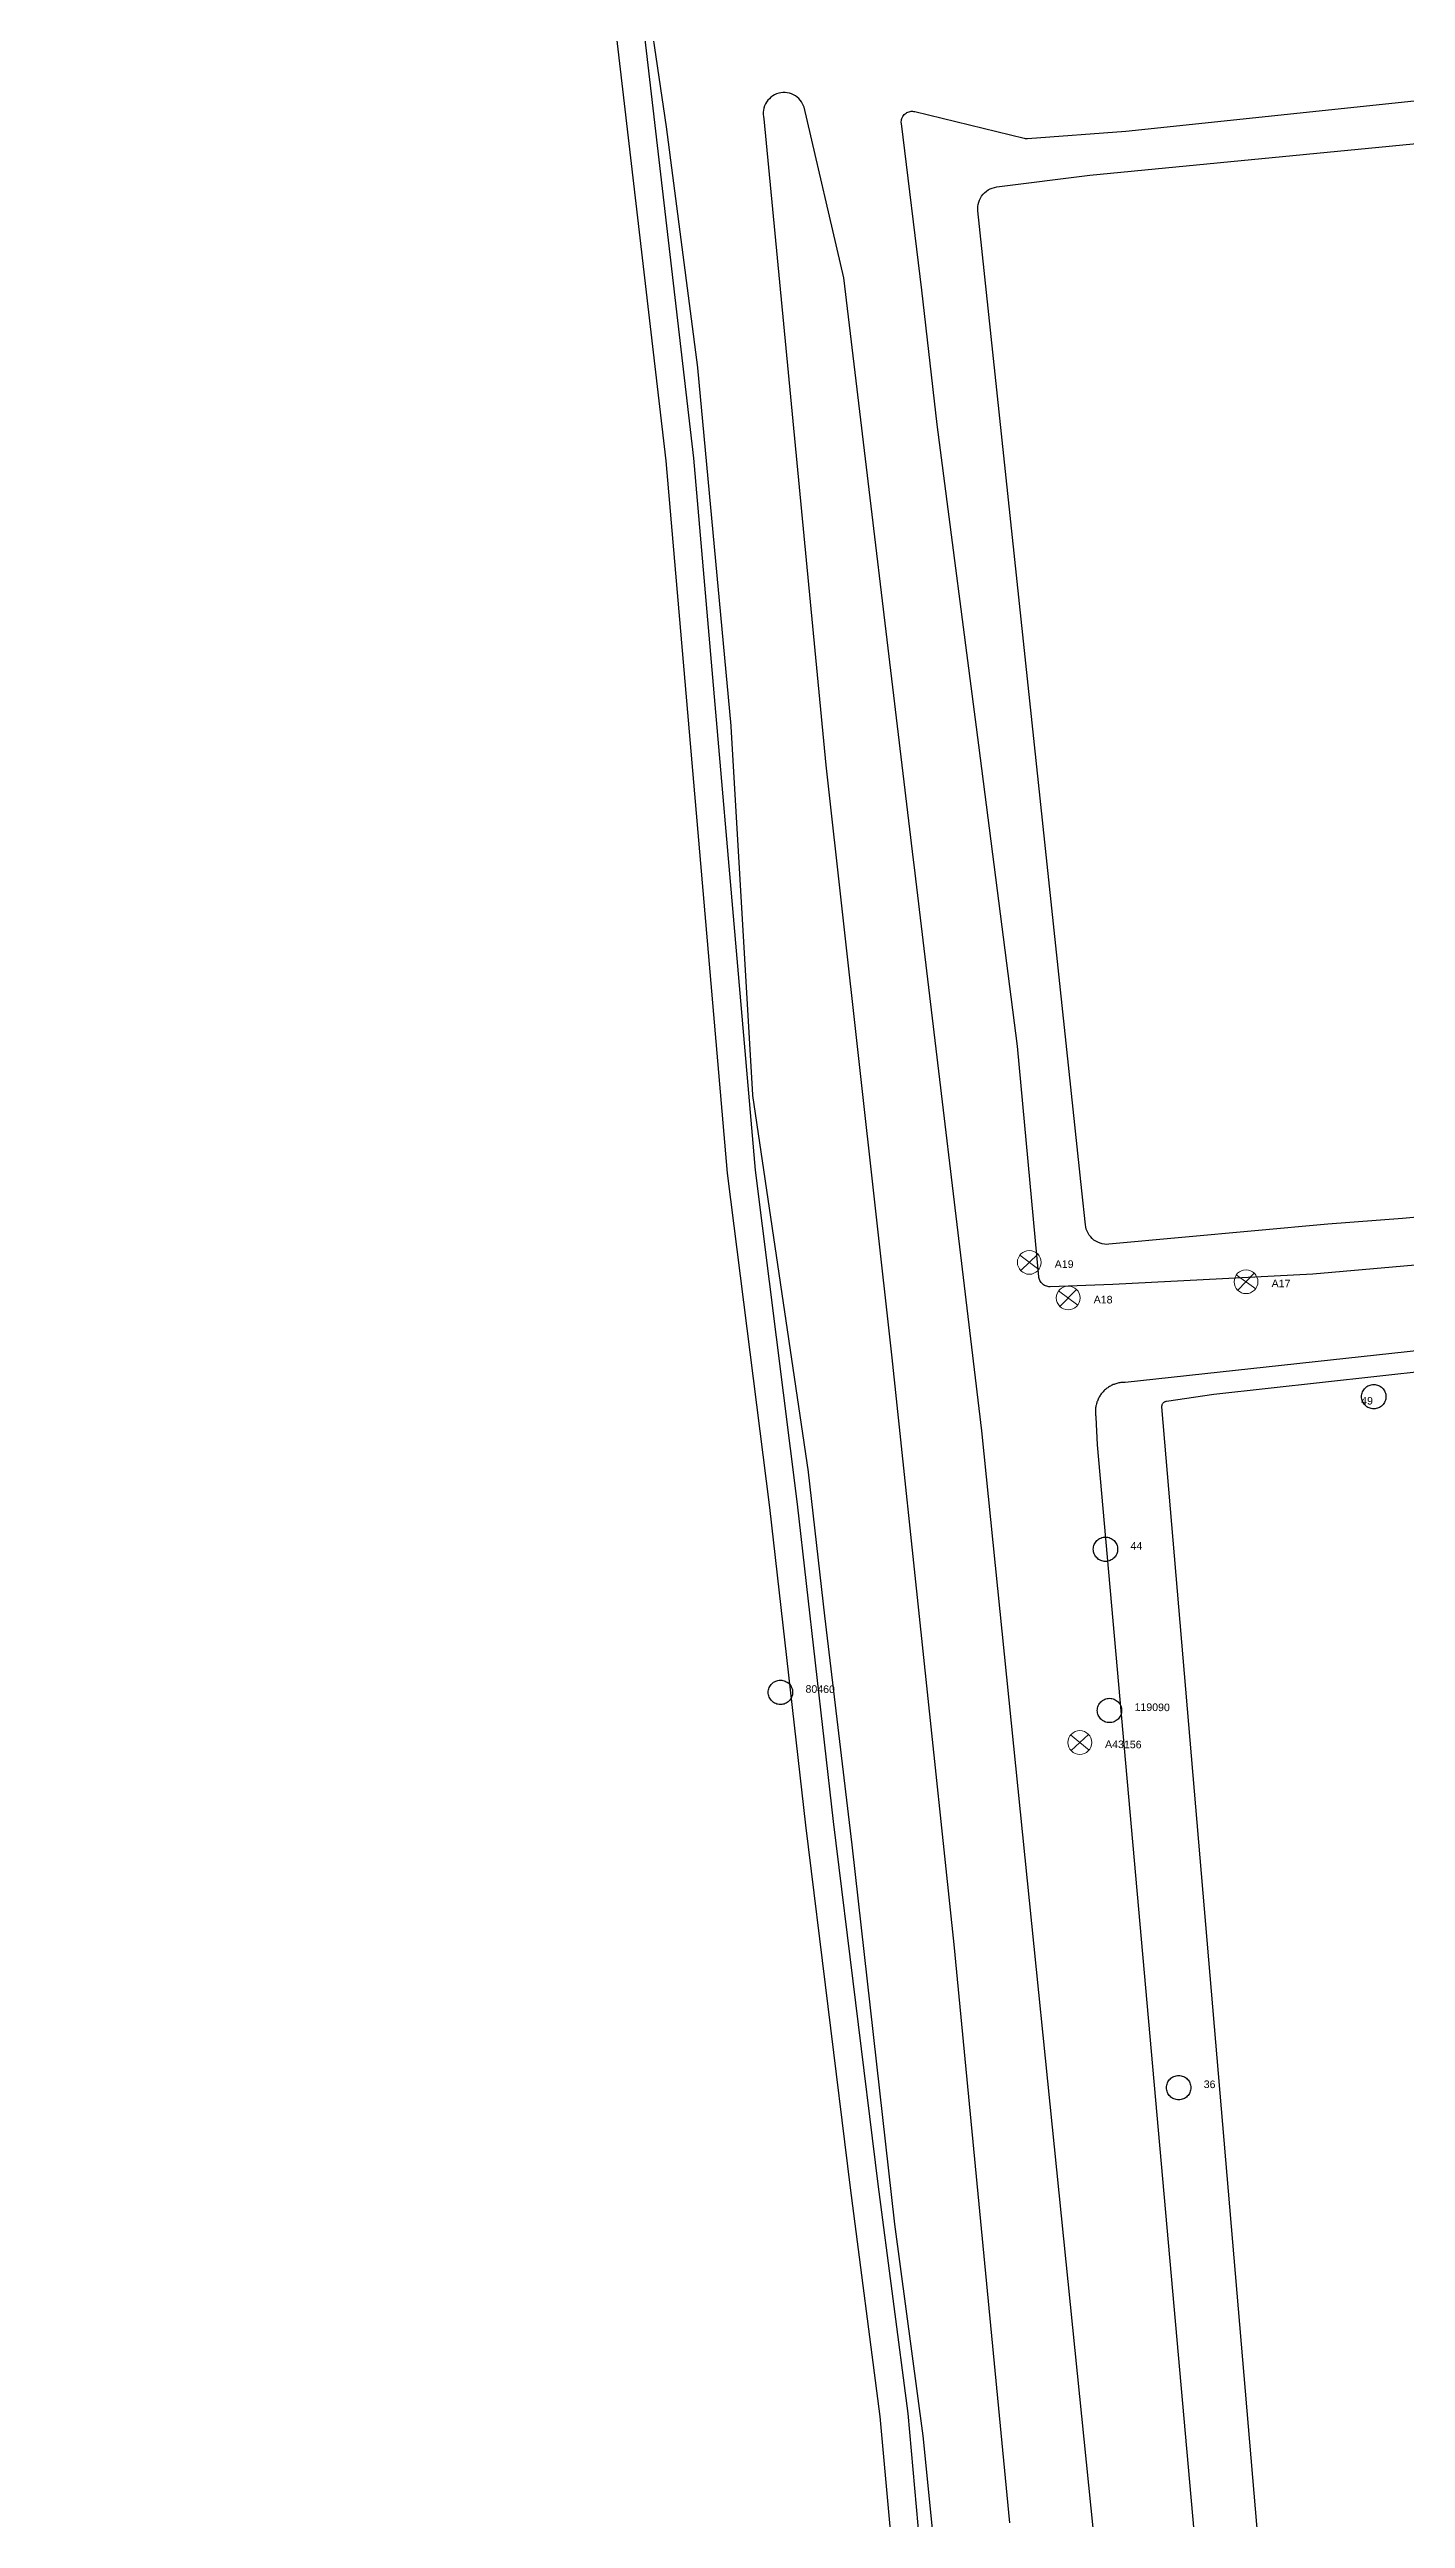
# Model space of a CAD drawing. Header units: millimetres. Extents: x 676447 to 689606, y 7455628 to 7463967.
# Drawn here: x 684127.6 to 684252.8, y 7459140.8 to 7459368.8 of the extents above; entities that cross this region are included whole.
import ezdxf

# ---------------------------------------------------------------- set-up
doc = ezdxf.new("R2010")
doc.units = ezdxf.units.MM
doc.header["$LTSCALE"] = 0.1
doc.header["$MEASUREMENT"] = 0
doc.linetypes.add('PHANTOM2', pattern=[1.25, 0.625, -0.125, 0.125, -0.125, 0.125, -0.125])
doc.layers.add('10.4-Postes', color=1, linetype='Continuous', lineweight=0)
for name, color, linetype in [('Caixas Subterrâneas', 5, 'Continuous'), ('LEGENDAS_INFRAESTRUTURAS', 7, 'Continuous'), ('MUB_MEIOFIO', 7, 'Continuous'), ('MUB_OBRA_ARTE', 7, 'Continuous'), ('MUB_QUADRAS', 7, 'Continuous'), ('NOS_DE_INFRAESTRUTURA', 7, 'Continuous')]:
    doc.layers.add(name, color=color, linetype=linetype)
doc.styles.get("Standard").update_dxf_attribs({"font": 'arial.ttf'})

# ---------------------------------------------------------------- blocks, each defined once
blk = doc.blocks.new('MHMZ')
at = {"linetype": 'PHANTOM2'}
blk.add_circle((0, 0), 0.0000101, dxfattribs=at)
blk = doc.blocks.new('PTPT')
at = {"layer": '10.4-Postes', "color": 1, "linetype": 'PHANTOM2'}
for points in [[(-0.0000079, 0.0000104), (0.0000075, -0.000002)], [(0.000007, 0.0000109), (-0.0000074, -0.0000025)]]:
    blk.add_lwpolyline(points, dxfattribs=at)
at = {"layer": '10.4-Postes', "color": 1}
blk.add_circle((-0.0000002, 0.0000042), 0.00000987, dxfattribs=at)

msp = doc.modelspace()

# ---------------------------------------------------------------- linework, layer by layer
at = {"layer": 'MUB_MEIOFIO', "color": 253, "linetype": 'Continuous'}
for points in [[(684182.23, 7459377.35), (684184.53, 7459361.66), (684187.43, 7459339.45), (684187.43, 7459339.41), (684190.51, 7459306.34), (684190.51, 7459306.3), (684192.5, 7459272.28), (684192.51, 7459272.2), (684197.64, 7459237.46), (684197.64, 7459237.42), (684199.15, 7459224.15), (684201.69, 7459203), (684205.62, 7459167.97), (684205.62, 7459167.95), (684208.23, 7459148.42), (684210.68, 7459124.17), (684210.65, 7459098.43), (684209.97, 7459084.98), (684209.26, 7459080.42), (684207.57, 7459068.61), (684204.35, 7459055.52), (684198.65, 7459036.54), (684198.27, 7459035.57), (684191.45, 7459020.57)], [(684224.63, 7459133.55), (684213.68, 7459241.25), (684207.44, 7459293.52), (684207.38, 7459293.96), (684200.96, 7459347.73), (684197.27, 7459363.5), (684197.22, 7459363.61), (684197.13, 7459363.79), (684197.03, 7459363.97), (684196.91, 7459364.13), (684196.78, 7459364.28), (684196.63, 7459364.41), (684196.47, 7459364.53), (684196.29, 7459364.63), (684196.11, 7459364.71), (684195.92, 7459364.77), (684195.72, 7459364.81), (684195.52, 7459364.84), (684195.32, 7459364.84), (684195.12, 7459364.81), (684194.93, 7459364.77), (684194.73, 7459364.71), (684194.55, 7459364.63), (684194.38, 7459364.53), (684194.21, 7459364.41), (684194.07, 7459364.27), (684193.93, 7459364.13), (684193.81, 7459363.96), (684193.71, 7459363.79), (684193.63, 7459363.6), (684193.57, 7459363.41), (684193.53, 7459363.22), (684193.51, 7459363.02), (684193.51, 7459362.82), (684193.53, 7459362.62), (684193.57, 7459362.42), (684199.29, 7459302.72), (684205.38, 7459247.98), (684211.1, 7459193.8), (684216.25, 7459140.37)], [(684292.59, 7459259.94), (684244.27, 7459255.71), (684225.78, 7459254.74), (684219.99, 7459254.55), (684219.89, 7459254.55), (684219.78, 7459254.57), (684219.68, 7459254.59), (684219.58, 7459254.62), (684219.49, 7459254.67), (684219.4, 7459254.72), (684219.32, 7459254.79), (684219.24, 7459254.86), (684219.17, 7459254.94), (684219.11, 7459255.02), (684219.06, 7459255.11), (684219.02, 7459255.21), (684218.99, 7459255.31), (684218.97, 7459255.41), (684218.96, 7459255.46), (684217, 7459276.77), (684213.41, 7459304.56), (684209.58, 7459334.17), (684208.15, 7459346.59), (684206.26, 7459361.99), (684206.25, 7459362.04), (684206.25, 7459362.14), (684206.26, 7459362.25), (684206.28, 7459362.35), (684206.31, 7459362.45), (684206.35, 7459362.55), (684206.4, 7459362.64), (684206.46, 7459362.73), (684206.53, 7459362.81), (684206.6, 7459362.88), (684206.69, 7459362.94), (684206.78, 7459362.99), (684206.87, 7459363.04), (684206.97, 7459363.07), (684207.07, 7459363.1), (684207.18, 7459363.11), (684207.28, 7459363.11), (684207.38, 7459363.1), (684207.49, 7459363.09), (684217.6, 7459360.61), (684217.7, 7459360.59), (684217.8, 7459360.58), (684217.91, 7459360.58), (684227, 7459361.26), (684254.2, 7459364.12)], [(684279.29, 7459251.38), (684226.92, 7459245.71), (684226.82, 7459245.71), (684226.73, 7459245.71), (684226.63, 7459245.7), (684226.54, 7459245.69), (684226.45, 7459245.68), (684226.36, 7459245.66), (684226.26, 7459245.64), (684226.17, 7459245.62), (684226.08, 7459245.59), (684225.99, 7459245.56), (684225.9, 7459245.53), (684225.82, 7459245.5), (684225.73, 7459245.46), (684225.65, 7459245.42), (684225.56, 7459245.37), (684225.48, 7459245.33), (684225.4, 7459245.28), (684225.33, 7459245.22), (684225.25, 7459245.17), (684225.18, 7459245.11), (684225.1, 7459245.05), (684225.03, 7459244.99), (684224.97, 7459244.92), (684224.9, 7459244.85), (684224.84, 7459244.78), (684224.78, 7459244.71), (684224.72, 7459244.64), (684224.66, 7459244.56), (684224.61, 7459244.49), (684224.56, 7459244.41), (684224.52, 7459244.32), (684224.47, 7459244.24), (684224.43, 7459244.16), (684224.39, 7459244.07), (684224.36, 7459243.98), (684224.32, 7459243.9), (684224.3, 7459243.81), (684224.27, 7459243.72), (684224.25, 7459243.62), (684224.23, 7459243.53), (684224.21, 7459243.44), (684224.2, 7459243.35), (684224.19, 7459243.25), (684224.18, 7459243.16), (684224.18, 7459243.07), (684224.18, 7459242.97), (684224.18, 7459242.88), (684224.19, 7459242.79), (684224.2, 7459242.69), (684224.21, 7459242.6), (684224.23, 7459242.51), (684224.35, 7459239.95), (684233.81, 7459133.76)]]:
    msp.add_lwpolyline(points, dxfattribs=at)
at = {"layer": 'MUB_MEIOFIO', "linetype": 'Continuous'}
for points in [[(684182.23, 7459377.35), (684184.53, 7459361.66), (684187.43, 7459339.45), (684187.43, 7459339.41), (684190.51, 7459306.34), (684190.51, 7459306.3), (684192.5, 7459272.28), (684192.51, 7459272.2), (684197.64, 7459237.46), (684197.64, 7459237.42), (684199.15, 7459224.15), (684201.69, 7459203), (684205.62, 7459167.97), (684205.62, 7459167.95), (684208.23, 7459148.42), (684210.68, 7459124.17), (684210.65, 7459098.43), (684209.97, 7459084.98), (684209.26, 7459080.42), (684207.57, 7459068.61), (684204.35, 7459055.52), (684198.65, 7459036.54), (684198.27, 7459035.57), (684191.45, 7459020.57)], [(684224.63, 7459133.55), (684213.68, 7459241.25), (684207.44, 7459293.52), (684207.38, 7459293.96), (684200.96, 7459347.73), (684197.27, 7459363.5), (684197.22, 7459363.61), (684197.13, 7459363.79), (684197.03, 7459363.97), (684196.91, 7459364.13), (684196.78, 7459364.28), (684196.63, 7459364.41), (684196.47, 7459364.53), (684196.29, 7459364.63), (684196.11, 7459364.71), (684195.92, 7459364.77), (684195.72, 7459364.81), (684195.52, 7459364.84), (684195.32, 7459364.84), (684195.12, 7459364.81), (684194.93, 7459364.77), (684194.73, 7459364.71), (684194.55, 7459364.63), (684194.38, 7459364.53), (684194.21, 7459364.41), (684194.07, 7459364.27), (684193.93, 7459364.13), (684193.81, 7459363.96), (684193.71, 7459363.79), (684193.63, 7459363.6), (684193.57, 7459363.41), (684193.53, 7459363.22), (684193.51, 7459363.02), (684193.51, 7459362.82), (684193.53, 7459362.62), (684193.57, 7459362.42), (684199.29, 7459302.72), (684205.38, 7459247.98), (684211.1, 7459193.8), (684216.25, 7459140.37)], [(684292.59, 7459259.94), (684244.27, 7459255.71), (684225.78, 7459254.74), (684219.99, 7459254.55), (684219.89, 7459254.55), (684219.78, 7459254.57), (684219.68, 7459254.59), (684219.58, 7459254.62), (684219.49, 7459254.67), (684219.4, 7459254.72), (684219.32, 7459254.79), (684219.24, 7459254.86), (684219.17, 7459254.94), (684219.11, 7459255.02), (684219.06, 7459255.11), (684219.02, 7459255.21), (684218.99, 7459255.31), (684218.97, 7459255.41), (684218.96, 7459255.46), (684217, 7459276.77), (684213.41, 7459304.56), (684209.58, 7459334.17), (684208.15, 7459346.59), (684206.26, 7459361.99), (684206.25, 7459362.04), (684206.25, 7459362.14), (684206.26, 7459362.25), (684206.28, 7459362.35), (684206.31, 7459362.45), (684206.35, 7459362.55), (684206.4, 7459362.64), (684206.46, 7459362.73), (684206.53, 7459362.81), (684206.6, 7459362.88), (684206.69, 7459362.94), (684206.78, 7459362.99), (684206.87, 7459363.04), (684206.97, 7459363.07), (684207.07, 7459363.1), (684207.18, 7459363.11), (684207.28, 7459363.11), (684207.38, 7459363.1), (684207.49, 7459363.09), (684217.6, 7459360.61), (684217.7, 7459360.59), (684217.8, 7459360.58), (684217.91, 7459360.58), (684227, 7459361.26), (684254.2, 7459364.12)], [(684279.29, 7459251.38), (684226.92, 7459245.71), (684226.82, 7459245.71), (684226.73, 7459245.71), (684226.63, 7459245.7), (684226.54, 7459245.69), (684226.45, 7459245.68), (684226.36, 7459245.66), (684226.26, 7459245.64), (684226.17, 7459245.62), (684226.08, 7459245.59), (684225.99, 7459245.56), (684225.9, 7459245.53), (684225.82, 7459245.5), (684225.73, 7459245.46), (684225.65, 7459245.42), (684225.56, 7459245.37), (684225.48, 7459245.33), (684225.4, 7459245.28), (684225.33, 7459245.22), (684225.25, 7459245.17), (684225.18, 7459245.11), (684225.1, 7459245.05), (684225.03, 7459244.99), (684224.97, 7459244.92), (684224.9, 7459244.85), (684224.84, 7459244.78), (684224.78, 7459244.71), (684224.72, 7459244.64), (684224.66, 7459244.56), (684224.61, 7459244.49), (684224.56, 7459244.41), (684224.52, 7459244.32), (684224.47, 7459244.24), (684224.43, 7459244.16), (684224.39, 7459244.07), (684224.36, 7459243.98), (684224.32, 7459243.9), (684224.3, 7459243.81), (684224.27, 7459243.72), (684224.25, 7459243.62), (684224.23, 7459243.53), (684224.21, 7459243.44), (684224.2, 7459243.35), (684224.19, 7459243.25), (684224.18, 7459243.16), (684224.18, 7459243.07), (684224.18, 7459242.97), (684224.18, 7459242.88), (684224.19, 7459242.79), (684224.2, 7459242.69), (684224.21, 7459242.6), (684224.23, 7459242.51), (684224.35, 7459239.95), (684233.81, 7459133.76)]]:
    msp.add_lwpolyline(points, dxfattribs=at)
at = {"layer": 'MUB_OBRA_ARTE', "linetype": 'Continuous'}
for points in [[(684178.25, 7459384.45), (684184.5, 7459330.82), (684190.18, 7459265.02), (684194.08, 7459234.16), (684197.4, 7459204.83), (684201.52, 7459171.33), (684204.28, 7459150.2), (684206.29, 7459127.88), (684207.24, 7459112.77), (684206.15, 7459095.16), (684205.19, 7459084.67), (684204.24, 7459075.55), (684202.47, 7459066.16), (684197.56, 7459051.14), (684196.12, 7459046.7), (684191.44, 7459033.92), (684186.32, 7459022.13), (684183.12, 7459015.1), (684175.88, 7459003.4), (684133.65, 7458954.77), (684044.36, 7458858.24), (683981.26, 7458792.17), (683904.13, 7458708.42), (683816.72, 7458616.8)], [(683818.64, 7458615.02), (683906.04, 7458706.63), (683983.17, 7458790.38), (684046.27, 7458856.45), (684135.6, 7458953.03), (684178, 7459001.84), (684185.44, 7459013.87), (684188.71, 7459021.06), (684193.87, 7459032.95), (684198.6, 7459045.84), (684200.05, 7459050.33), (684205.01, 7459065.51), (684206.83, 7459075.17), (684207.8, 7459084.42), (684208.76, 7459094.96), (684209.86, 7459112.77), (684208.9, 7459128.08), (684206.88, 7459150.49), (684204.12, 7459171.66), (684200, 7459205.14), (684196.68, 7459234.47), (684192.79, 7459265.3), (684187.1, 7459331.08), (684180.84, 7459384.87)]]:
    msp.add_lwpolyline(points, dxfattribs=at)
at = {"layer": 'MUB_QUADRAS', "linetype": 'Continuous'}
for points in [[(684213.33, 7459353.92), (684213.32, 7459354.09), (684213.32, 7459354.3), (684213.35, 7459354.51), (684213.4, 7459354.71), (684213.47, 7459354.91), (684213.56, 7459355.09), (684213.67, 7459355.27), (684213.8, 7459355.44), (684213.95, 7459355.59), (684214.11, 7459355.72), (684214.28, 7459355.84), (684214.47, 7459355.94), (684214.66, 7459356.02), (684214.86, 7459356.08), (684215.07, 7459356.12), (684223.68, 7459357.2), (684255.44, 7459360.28)], [(684262.43, 7459261.75), (684252.53, 7459260.85), (684245.64, 7459260.33), (684225.43, 7459258.47), (684225.22, 7459258.46), (684225.01, 7459258.48), (684224.81, 7459258.51), (684224.61, 7459258.57), (684224.41, 7459258.65), (684224.23, 7459258.74), (684224.05, 7459258.86), (684223.89, 7459258.99), (684223.75, 7459259.14), (684223.62, 7459259.31), (684223.5, 7459259.49), (684223.41, 7459259.67), (684223.34, 7459259.87), (684223.29, 7459260.07), (684223.26, 7459260.26), (684222.94, 7459263.4), (684213.33, 7459353.92)], [(684240.93, 7459118.49), (684230.33, 7459243.45), (684230.33, 7459243.47), (684230.33, 7459243.53), (684230.34, 7459243.58), (684230.35, 7459243.63), (684230.36, 7459243.68), (684230.39, 7459243.73), (684230.41, 7459243.77), (684230.44, 7459243.81), (684230.48, 7459243.85), (684230.52, 7459243.89), (684230.56, 7459243.92), (684230.61, 7459243.94), (684230.66, 7459243.96), (684230.71, 7459243.98), (684230.76, 7459243.99), (684235.13, 7459244.62), (684290.31, 7459250.72)]]:
    msp.add_lwpolyline(points, dxfattribs=at)

# ---------------------------------------------------------------- block references
at = {"layer": 'Caixas Subterrâneas', "color": 40}
for p, xscale, yscale, zscale, rotation in [((684249.89, 7459244.39), 111319.4907932736, 111319.4907932736, 111319.4907932736, 359.2985953125587), ((684225.11, 7459230.3), 111319.4907932735, 111319.4907932735, 111319.4907932735, 359.2986852370886), ((684195.09, 7459217.08), 111319.4907932735, 111319.4907932735, 111319.4907932735, 359.2987953931234), ((684225.48, 7459215.41), 111319.4907932736, 111319.4907932736, 111319.4907932736, 359.2986792420236), ((684231.87, 7459180.57), 111319.4907932736, 111319.4907932736, 111319.4907932736, 359.2986442449031)]:
    msp.add_blockref('MHMZ', p, dxfattribs=dict(at, xscale=xscale, yscale=yscale, zscale=zscale, rotation=rotation))
at = {"layer": 'NOS_DE_INFRAESTRUTURA', "color": 1, "xscale": 111319.4907932736, "yscale": 111319.4907932736, "zscale": 111319.4907932736}
for p, rotation in [((684218.11, 7459256.33), 1.298719867432715), ((684221.71, 7459253.04), 2.298705158715968), ((684238.14, 7459254.54), 3.298643121941882), ((684222.76, 7459211.98), 359.2986885585019)]:
    msp.add_blockref('PTPT', p, dxfattribs=dict(at, rotation=rotation))

# ---------------------------------------------------------------- texts
at = {"layer": 'LEGENDAS_INFRAESTRUTURAS', "color": 1}
for s, rotation, p in [('A19', 359.2987, (684220.42, 7459256.3)), ('A17', 359.2986, (684240.45, 7459254.51)), ('A18', 359.2987, (684224.02, 7459253.02)), ('A43156', 359.2987, (684225.07, 7459211.95))]:
    msp.add_text(s, height=0.7, rotation=rotation, dxfattribs=at).set_placement(p)
at = {"layer": 'LEGENDAS_INFRAESTRUTURAS', "color": 5}
for s, rotation, p in [('49', 359.2986, (684248.72, 7459243.67)), ('44', 359.2987, (684227.42, 7459230.27)), ('80460', 359.2988, (684197.4, 7459217.05)), ('119090', 359.2987, (684227.79, 7459215.38)), ('36', 359.2986, (684234.18, 7459180.54))]:
    msp.add_text(s, height=0.7, rotation=rotation, dxfattribs=at).set_placement(p)

doc.saveas('drawing.dxf')
